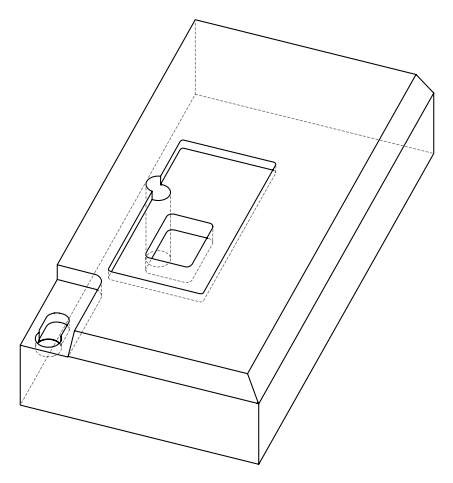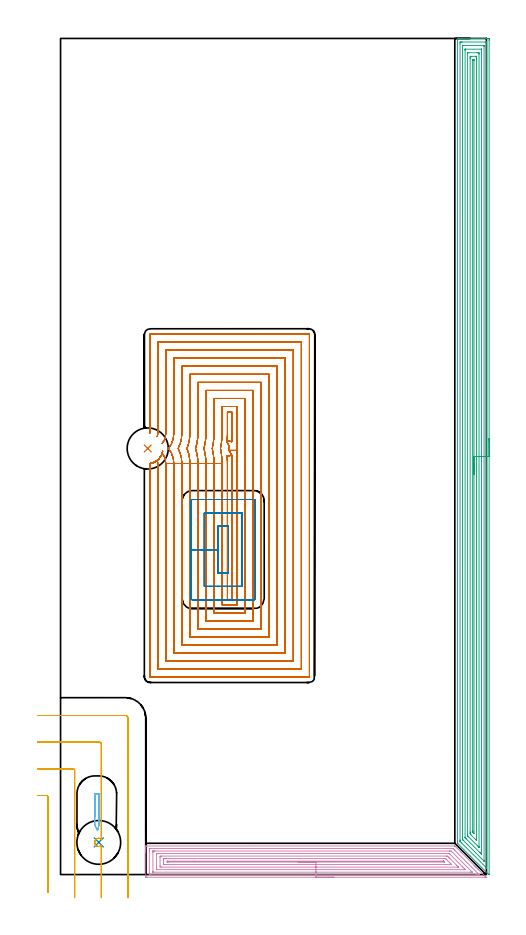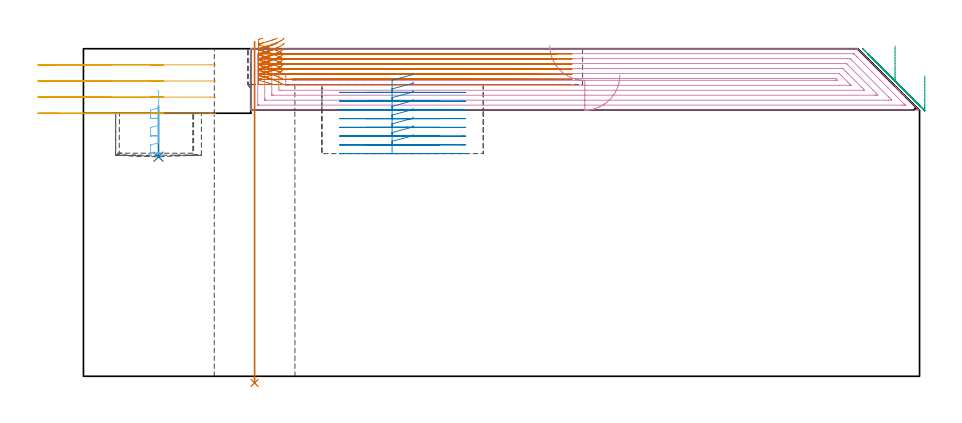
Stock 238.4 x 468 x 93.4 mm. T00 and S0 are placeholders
(PLAN: 8 operations, 5 tool changes, 109.5 min)
(1 INDEXABLE_INSERT_DRILL_THROUGH_HOLE_FROM_SOLID | STEP1HOLE | NXT0302_017 | 0.39 min | 38750 mm3)
(2 INDEXABLE_INSERT_DRILL_BLIND_HOLE_FROM_SOLID | STEP1POCKET | NXT0302_020 | 0.06 min | 14364 mm3)
(3 AREA_MILL | FG_CHAMFER_SURFACE | UGT0205_001 | 25.96 min | 73314 mm3)
(4 AREA_MILL_1 | FG_CHAMFER_SURFACE_1 | UGT0205_001 | 10.4 min | 28700 mm3)
(5 MILL_CORNER_NOTCH_RECTANGULAR | CORNER_NOTCH_RECTANGULAR | UGT0201_135 | Follow Part, ap 4.975, ae 75% | 3.86 min | 76572 mm3)
(6 MILL_OPEN_POCKET | POCKET_OPEN | UGT0201_135 | Follow Part, ap 4.975, ae 75% | 0.68 min | 6162 mm3)
(7 MILL_RECTANGULAR_POCKET | POCKET_RECTANGULAR_STRAIGHT | UGT0201_014 | Follow Part, ap 1.5, ae 75% | 61.25 min | 190039 mm3)
(8 MILL_RECTANGULAR_POCKET_1 | POCKET_RECTANGULAR_STRAIGHT_1 | NXT0201_013 | Follow Part, ap 2.5, ae 75% | 6.9 min | 59433 mm3)
(TOOL NXT0302_017 | Index. Insert Drill 23mm [880-D2300L25-05] | D23 PA176 FL115 Z2)
(TOOL NXT0302_020 | Index. Insert Drill 24.5mm [880-D2450L25-03] | D24.5 PA176 FL74 Z2)
(TOOL UGT0205_001 | Chamfer Mill 20 x 3 x 45 deg. | D20 FL50 Z2)
(TOOL UGT0201_135 | Carbide End Mill 19.9 | D19.9 FL30 Z4)
(TOOL UGT0201_014 | End mill 6 mm | D6 FL24 Z4)
(TOOL NXT0201_013 | ENDMILL 10mm | D10 FL30 Z4)
(OP 1 INDEXABLE_INSERT_DRILL_THROUGH_HOLE_FROM_SOLID)
G17 G21 G94 G90
T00 M6
G54
G17 G0 G90 X48.8 Y238.5 S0 M3
G43 Z103.4 H1
G94 G81 G98 Z-1.902 F250. R95.4
G80
M5
M2
(OP 2 INDEXABLE_INSERT_DRILL_BLIND_HOLE_FROM_SOLID)
G17 G21 G94 G90
T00 M6
G54
G17 G0 G90 X21.4 Y18. S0 M3
G43 Z103.4 H1
G94 G81 G98 Z62.6 F250. R77.
G80
M5
M2
(OP 3 AREA_MILL)
G17 G21 G94 G90
T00 M6
G54
G17 G0 G90 X239.9 Y244.003 S1061 M3
G43 Z103.4 H0
Z85.7
G94 G1 Y243.965 Z84.829 F250.
Y243.851 Z83.964
Y243.662 Z83.112
Y243.4 Z82.28
Y243.066 Z81.474
Y242.663 Z80.7
Y242.194 Z79.964
Y241.663 Z79.272
Y241.074 Z78.629
Y240.431 Z78.04
Y239.738 Z77.509
Y239.003 Z77.04
Y238.229 Z76.637
Y237.423 Z76.303
Y236.591 Z76.041
Y235.739 Z75.852
Y234.874 Z75.738
Y234.003 Z75.7
Y0.137
X239.899 Y0.032 Z75.699
X239.897 Y0.005 Z75.698
X239.884 Y-0.002 Z75.71
X239.869 Y-0.03 Z75.722
X239.647 Y0.062 Z75.946
X239.644 Y0.063 Z75.95
X239.558 Y0.15 Z76.038
X229.285 Y10.419 Z86.314
X222.321 Y17.38 Z93.278
X222.204 Y17.506 Z93.391
X222.2 Y17.587 Z93.4
Y467.817
X222.203 Y467.993 Z93.388
X222.21 Y468. Z93.381
X222.581 Z93.018
X222.827 Z92.773
X223.549 Z92.046
X224.792 Z90.805
X226.196 Z89.399
X238.812 Z76.785
X239.434 Y467.995 Z76.164
X239.892 Y467.991 Z75.706
X239.895 Y467.838 Z75.703
X239.899 Y467.37 Z75.701
X239.9 Y466.898 Z75.7
Y234.003
X238.486 Z77.114
X238.485 Y4.174 Z77.115
X238.483 Y3.82 Z77.117
X238.481 Y3.732 Z77.119
X238.479 Y3.7 Z77.121
X238.462 Y3.709 Z77.138
X238.375 Y3.792 Z77.225
X237.985 Y4.174 Z77.615
X224.431 Y17.72 Z91.169
X223.675 Y18.481 Z91.925
X223.624 Y18.538 Z91.976
X223.621 Y18.586 Z91.979
X223.618 Y18.688 Z91.982
X223.615 Y18.895 Z91.985
X223.614 Y19.309 Z91.986
X223.615 Y465.515 Z91.985
Y465.582
X223.621 Y465.986 Z91.979
X224.022 Y465.996 Z91.578
X224.431 Y465.999 Z91.169
X224.901 Y466. Z90.699
X237.669 Y465.999 Z77.931
X238.142 Y465.997 Z77.458
X238.376 Y465.99 Z77.224
X238.479 Y465.964 Z77.121
X238.485 Y465.649 Z77.115
Y465.582
X238.486 Y234.003 Z77.114
X237.071 Z78.529
Y7.614
X237.07 Y7.568 Z78.53
X237.068 Y7.55 Z78.532
X237.057 Y7.557 Z78.543
X236.99 Y7.619 Z78.61
X236.856 Y7.751 Z78.744
X225.314 Y19.287 Z90.286
X225.227 Y19.375 Z90.373
X225.137 Y19.475 Z90.463
X225.035 Y19.597 Z90.565
X225.033 Y19.659 Z90.567
X225.029 Y20.269 Z90.571
Y20.558
Y463.793
X225.03 Y463.938 Z90.57
X225.032 Y463.973 Z90.568
X225.035 Y463.985 Z90.565
X225.043 Y463.99 Z90.557
X225.113 Y463.997 Z90.487
X225.314 Y463.999 Z90.286
X225.992 Y464. Z89.608
X236.582 Z79.018
X236.786 Y463.998 Z78.814
X236.99 Y463.994 Z78.61
X237.047 Y463.99 Z78.553
X237.065 Y463.983 Z78.535
X237.067 Y463.966 Z78.533
X237.07 Y463.89 Z78.53
X237.071 Y463.793 Z78.529
Y463.504
Y234.003
X235.657 Z79.943
X235.656 Y11.578 Z79.944
X235.655 Y11.485 Z79.945
X235.652 Y11.43 Z79.948
X235.65 Y11.417 Z79.95
X235.56 Y11.503 Z80.04
X235.206 Y11.851 Z80.394
X235.021 Y12.034 Z80.579
X234.833 Y12.222 Z80.767
X227.079 Y19.972 Z88.521
X226.782 Y20.269 Z88.818
X226.478 Y20.584 Z89.122
X226.449 Y20.617 Z89.151
X226.447 Y20.633 Z89.153
X226.444 Y20.672 Z89.156
X226.443 Y20.753 Z89.157
Y20.914
Y461.111
X226.446 Y461.752 Z89.154
X226.45 Y461.968 Z89.15
X226.454 Y461.991 Z89.146
X226.476 Y461.994 Z89.124
X226.53 Y461.997 Z89.07
X226.64 Y461.999 Z88.96
X235.461 Z80.139
X235.569 Y461.997 Z80.031
X235.623 Y461.994 Z79.977
X235.646 Y461.991 Z79.954
X235.65 Y461.978 Z79.95
X235.653 Y461.862 Z79.947
X235.657 Y461.361 Z79.943
Y234.003
X234.243 Z81.357
Y15.693
X234.241 Y15.587 Z81.359
X234.236 Y15.376 Z81.364
X234.231 Y15.283 Z81.369
X234.202 Y15.308 Z81.398
X234.139 Y15.367 Z81.461
X233.704 Y15.798 Z81.896
X233.256 Y16.246 Z82.344
X228.336 Y21.164 Z87.264
X227.961 Y21.541 Z87.639
X227.9 Y21.607 Z87.7
X227.872 Y21.64 Z87.728
X227.864 Y21.741 Z87.736
X227.859 Y21.952 Z87.741
X227.857 Y22.058 Z87.743
Y459.534
X227.858 Y459.745 Z87.742
X227.861 Y459.886 Z87.739
X227.864 Y459.99 Z87.736
X227.878 Y459.993 Z87.722
X227.961 Y459.997 Z87.639
X228.175 Y460. Z87.425
X233.47 Z82.13
X234.139 Y459.993 Z81.461
X234.227 Y459.99 Z81.373
X234.238 Y459.639 Z81.363
X234.242 Y459.428 Z81.358
X234.243 Y459.322 Z81.357
Y234.003
X232.829 Z82.771
X232.828 Y19.809 Z82.772
X232.826 Y19.375 Z82.774
X232.823 Y19.172 Z82.777
X232.821 Y19.142 Z82.779
X232.747 Y19.212 Z82.853
X232.577 Y19.375 Z83.023
X229.726 Y22.225 Z85.874
X229.367 Y22.591 Z86.233
X229.28 Y22.682 Z86.32
X229.276 Y22.799 Z86.324
X229.274 Y22.952 Z86.326
X229.272 Y23.413 Z86.328
X229.271 Y23.846 Z86.329
Y456.64
X229.272 Y457.1 Z86.328
X229.274 Y457.534 Z86.326
X229.278 Y457.988 Z86.322
X229.726 Y457.994 Z85.874
X230.15 Y457.999 Z85.45
X232.374 Z83.226
X232.8 Y457.996 Z82.8
X232.822 Y457.99 Z82.778
X232.824 Y457.972 Z82.776
X232.827 Y457.534 Z82.773
X232.829 Y457.073 Z82.771
Y456.64
Y234.003
X231.415 Z84.185
X231.414 Y23.846 Z84.186
X231.409 Y23.108 Z84.191
X231.408 Y23.037 Z84.192
X231.029 Y23.382 Z84.571
X230.692 Y23.762 Z84.908
X230.688 Y23.846 Z84.912
X230.687 Y23.924 Z84.913
X230.685 Y24.663 Z84.915
Y24.74
Y455.745
X230.687 Y455.93 Z84.913
X230.689 Y455.975 Z84.911
X230.691 Y455.99 Z84.909
X230.716 Y455.993 Z84.884
X230.799 Y455.998 Z84.801
X230.924 Y456. Z84.676
X231.24 Z84.36
X231.347 Y455.998 Z84.253
X231.379 Y455.995 Z84.221
X231.406 Y455.991 Z84.194
X231.409 Y455.941 Z84.191
X231.414 Y455.824 Z84.186
X231.415 Y455.745 Z84.185
Y455.668
Y234.003
Y233.131 Z84.223
Y232.266 Z84.337
Y231.414 Z84.526
Y230.582 Z84.788
Y229.776 Z85.122
Y229.003 Z85.525
Y228.267 Z85.994
Y227.575 Z86.525
Y226.932 Z87.114
Y226.342 Z87.758
Y225.811 Z88.45
Y225.342 Z89.185
Y224.94 Z89.959
Y224.606 Z90.765
Y224.343 Z91.597
Y224.155 Z92.449
Y224.041 Z93.314
Y224.003 Z94.185
G0 Z103.4
M5
M2
(OP 4 AREA_MILL_1)
G17 G21 G94 G90
T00 M6
G54
G17 G0 G90 X152.95 Y-1.5 S1061 M3
G43 Z103.4 H0
Z85.9
G94 G1 X152.912 Z85.028 F250.
X152.798 Z84.164
X152.609 Z83.312
X152.347 Z82.48
X152.013 Z81.674
X151.61 Z80.9
X151.142 Z80.164
X150.61 Z79.472
X150.021 Z78.829
X149.378 Z78.24
X148.686 Z77.708
X147.95 Z77.24
X147.176 Z76.837
X146.37 Z76.503
X145.538 Z76.241
X144.686 Z76.052
X143.822 Z75.938
X142.95 Z75.9
X48.311
X47.901 Y-1.496 Z75.902
X47.71 Y-1.492 Z75.905
X47.705 Y-1.093 Z76.304
X47.7 Y-0.493 Z76.905
Y12.358 Z89.753
Y12.959 Z90.353
Y13.514 Z90.911
Y13.837 Z91.233
Y14.392 Z91.788
Y14.715 Z92.11
Y15.361 Z92.761
Y15.701 Z93.1
X47.702 Y15.852 Z93.245
X47.71 Y15.998 Z93.388
X47.864 Y16. Z93.4
X220.626
X220.695 Y15.995 Z93.391
X220.756 Y15.945 Z93.342
X224.197 Y12.503 Z89.903
X231.512 Y5.189 Z82.587
X231.648 Y5.054 Z82.45
X231.786 Y4.915 Z82.313
X231.944 Y4.757 Z82.155
X232.087 Y4.615 Z82.011
X232.232 Y4.469 Z81.866
X232.376 Y4.325 Z81.723
X232.526 Y4.176 Z81.571
X232.679 Y4.022 Z81.42
X232.808 Y3.893 Z81.291
X232.965 Y3.737 Z81.132
X233.466 Y3.234 Z80.634
X233.72 Y2.98 Z80.379
X233.843 Y2.859 Z80.255
X234.182 Y2.519 Z79.918
X238.142 Y-1.441 Z75.957
X238.185 Y-1.485 Z75.913
X238.187 Y-1.495 Z75.903
X238.185 Y-1.499 Z75.899
X142.95 Y-1.5 Z75.9
Y-0.086 Z77.314
X50.096 Y-0.085 Z77.315
X49.964
X49.742 Y-0.08 Z77.32
X49.719 Y-0.079 Z77.321
X49.71 Y-0.07 Z77.33
X49.704 Y-0.04 Z77.36
X49.702 Y-0.01 Z77.39
X49.7 Y0.175 Z77.575
Y13.348 Z90.748
X49.703 Y13.837 Z91.237
X49.708 Y14.219 Z91.619
X49.725 Y14.579 Z91.979
X50.096 Y14.584 Z91.984
X50.229 Y14.585 Z91.985
X219.352
X219.542 Y14.584 Z91.984
X219.637 Y14.581 Z91.981
X219.656 Y14.579 Z91.979
X219.681 Y14.56 Z91.96
X219.733 Y14.515 Z91.915
X220.413 Y13.837 Z91.237
X220.626 Y13.625 Z91.025
X234.018 Y0.231 Z77.631
X234.248 Y-0.005 Z77.395
X234.289 Y-0.05 Z77.35
X234.31 Y-0.079 Z77.321
X234.264 Y-0.08 Z77.32
X234.018 Y-0.084 Z77.316
X233.886 Y-0.085 Z77.315
X233.125 Y-0.086 Z77.314
X142.95
Y1.328 Z78.728
X51.882 Y1.329 Z78.729
X51.81 Y1.33 Z78.73
X51.753 Y1.333 Z78.733
X51.721 Y1.335 Z78.735
X51.71 Y1.363 Z78.763
X51.705 Y1.541 Z78.941
X51.701 Y1.719 Z79.119
X51.7 Y12.259 Z89.659
X51.702 Y12.959 Z90.359
X51.704 Y13.133 Z90.533
X51.709 Y13.159 Z90.559
X51.723 Y13.165 Z90.565
X51.774 Y13.167 Z90.567
X51.882 Y13.169 Z90.569
X52.558 Y13.171 Z90.571
X52.775
X217.731
X217.947 Y13.17 Z90.57
X218.631 Y13.164 Z90.564
X218.84 Y12.961 Z90.361
X229.554 Y2.247 Z79.647
X230.257 Y1.541 Z78.941
X230.447 Y1.348 Z78.748
X230.449 Y1.334 Z78.734
X229.554 Y1.329 Z78.729
X142.95 Y1.328 Z78.728
Y2.743 Z80.143
X54.232
X53.833 Y2.745 Z80.145
X53.753 Y2.747 Z80.147
X53.722 Y2.749 Z80.149
X53.71 Y2.778 Z80.178
X53.7 Y3.298 Z80.698
Y11.202 Z88.602
X53.704 Y11.625 Z89.025
X53.708 Y11.73 Z89.13
X53.71 Y11.75 Z89.15
X53.74 Y11.753 Z89.153
X53.808 Y11.755 Z89.155
X53.997 Y11.757 Z89.157
X217.054
X217.385 Y11.755 Z89.155
X217.523 Y11.752 Z89.152
X217.59 Y11.75 Z89.15
X217.734 Y11.611 Z89.011
X217.947 Y11.403 Z88.803
X225.175 Y4.176 Z81.576
X225.983 Y3.367 Z80.767
X226.047 Y3.298 Z80.698
X226.54 Y2.75 Z80.15
X225.983 Y2.745 Z80.145
X225.653 Y2.744 Z80.144
X142.95 Y2.743 Z80.143
Y4.157 Z81.557
X56.346 Y4.158 Z81.558
X55.71 Y4.176 Z81.576
X55.701 Y4.81 Z82.21
X55.7 Y9.446 Z86.846
X55.703 Y10.078 Z87.478
X55.71 Y10.324 Z87.724
X56.327 Y10.343 Z87.743
X56.346
X216.142
X216.162 Y10.342 Z87.742
X216.566 Y10.324 Z87.724
X217.054 Y9.845 Z87.245
X217.456 Y9.446 Z86.846
X217.947 Y8.955 Z86.355
X221.847 Y5.054 Z82.454
X222.411 Y4.487 Z81.887
X222.714 Y4.176 Z81.576
X222.43 Y4.158 Z81.558
X222.411
X142.95 Y4.157 Z81.557
Y5.571 Z82.971
X58.499 Y5.572 Z82.972
X58.132 Y5.573 Z82.973
X57.765 Y5.577 Z82.977
X57.723 Y5.578 Z82.978
X57.71 Y5.604 Z83.004
X57.706 Y5.678 Z83.078
X57.702 Y5.791 Z83.191
X57.7 Y6.811 Z84.211
Y8.114 Z85.514
X57.702 Y8.567 Z85.967
X57.706 Y8.78 Z86.18
X57.71 Y8.885 Z86.285
X57.72 Y8.922 Z86.322
X57.769 Y8.924 Z86.324
X58.132 Y8.927 Z86.327
X58.657 Y8.929 Z86.329
X59.025
X215.269 Y8.928 Z86.328
X215.391 Y8.927 Z86.327
X215.488 Y8.924 Z86.324
X215.515 Y8.922 Z86.322
X215.535 Y8.908 Z86.308
X215.576 Y8.871 Z86.271
X215.884 Y8.567 Z85.967
X216.162 Y8.291 Z85.691
X217.947 Y6.505 Z83.905
X218.518 Y5.933 Z83.333
X218.84 Y5.605 Z83.005
X218.857 Y5.578 Z82.978
X218.84 Y5.577 Z82.977
X218.313 Y5.572 Z82.972
X215.636 Y5.571 Z82.971
X142.95
Y6.985 Z84.385
X60.455 Y6.986 Z84.386
X59.917 Y6.988 Z84.388
X59.734 Y6.992 Z84.392
X59.708 Y6.996 Z84.396
X59.706 Y7.001 Z84.401
X59.701 Y7.024 Z84.424
Y7.06 Z84.46
X59.711 Y7.508 Z84.908
X59.867 Y7.513 Z84.913
X59.917 Y7.514 Z84.914
X74.879 Y7.515 Z84.915
X213.661
X214.199 Y7.513 Z84.913
X214.376 Y7.511 Z84.911
X214.464 Y7.508 Z84.908
X214.489 Y7.502 Z84.902
X214.514 Y7.481 Z84.881
X214.563 Y7.436 Z84.836
X214.749 Y7.248 Z84.648
X214.929 Y7.062 Z84.462
X214.987 Y6.992 Z84.392
X214.198 Y6.986 Z84.386
X142.95 Y6.985 Z84.385
X142.078 Z84.423
X141.214 Z84.537
X140.362 Z84.726
X139.53 Z84.988
X138.724 Z85.322
X137.95 Z85.725
X137.214 Z86.194
X136.522 Z86.725
X135.879 Z87.314
X135.29 Z87.957
X134.758 Z88.65
X134.29 Z89.385
X133.887 Z90.159
X133.553 Z90.965
X133.291 Z91.797
X133.102 Z92.649
X132.988 Z93.514
X132.95 Z94.385
G0 Z103.4
M5
M2
(OP 5 MILL_CORNER_NOTCH_RECTANGULAR)
G17 G21 G94 G90
T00 M6
G54
G17 G0 G90 X-7.025 Y-10.046 S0 M3
G43 Z103.4 H0
Z88.8
G94 G1 Y-7.046 F250.
Y43.286 F500.
G3 X-8.014 Y44.275 R0.995
G1 X-9.95
X-12.95 F250.
G0 Z103.4
X7.9 Y-12.95
Z88.8
G1 Y-9.95
Y58.21 F500.
G3 X6.91 Y59.2 R0.995
G1 X-9.95
X-12.95 F250.
G0 Z103.4
X22.825 Y-12.95
Z88.8
G1 Y-9.95
Y16.212 F500.
G2 X21.963 Y15.778 R2.374
G1 X21.906 Y15.765
G2 X20.042 Y16.158 R2.317
X19.811 Y16.351 R2.356
X19.197 Y18.633 R2.301
X19.855 Y19.69 R2.274
X20.538 Y20.123 R2.285
X20.803 Y20.213 R2.286
X21.759 Y20.264 R2.285
X22.825 Y19.795 R2.293
G1 Y58.21
Y73.135
G3 X21.835 Y74.125 R0.995
G1 X-9.95
X-12.95 F250.
G0 Z103.4
X37.75 Y-12.95
Z88.8
G1 Y-9.95
Y87.5 F500.
G3 X36.2 Y89.05 R1.55
G1 X-9.95
X-12.95 F250.
G0 Z103.4
X-7.025 Y-10.046
Z84.2
G1 Y-7.046
Y43.286 F500.
G3 X-8.014 Y44.275 R0.995
G1 X-9.95
X-12.95 F250.
G0 Z103.4
X7.9 Y-12.95
Z84.2
G1 Y-9.95
Y58.21 F500.
G3 X6.91 Y59.2 R0.995
G1 X-9.95
X-12.95 F250.
G0 Z103.4
X22.825 Y-12.95
Z84.2
G1 Y-9.95
Y16.212 F500.
G2 X22.329 Y15.906 R2.428
X21.922 Y15.768 R2.274
X19.908 Y16.264 R2.321
G1 X19.811 Y16.351
G2 X19.197 Y18.633 R2.301
X19.855 Y19.69 R2.274
X20.542 Y20.125 R2.285
X20.8 Y20.212 R2.286
X21.759 Y20.264 R2.285
X22.825 Y19.795 R2.293
G1 Y58.21
Y73.135
G3 X21.835 Y74.125 R0.995
G1 X-9.95
X-12.95 F250.
G0 Z103.4
X37.75 Y-12.95
Z84.2
G1 Y-9.95
Y87.5 F500.
G3 X36.2 Y89.05 R1.55
G1 X-9.95
X-12.95 F250.
G0 Z103.4
X-7.025 Y-10.046
Z79.6
G1 Y-7.046
Y43.286 F500.
G3 X-8.014 Y44.275 R0.995
G1 X-9.95
X-12.95 F250.
G0 Z103.4
X7.9 Y-12.95
Z79.6
G1 Y-9.95
Y58.21 F500.
G3 X6.91 Y59.2 R0.995
G1 X-9.95
X-12.95 F250.
G0 Z103.4
X22.825 Y-12.95
Z79.6
G1 Y-9.95
Y16.213 F500.
G2 X22.156 Y15.834 R2.432
X19.809 Y16.353 R2.321
X19.197 Y18.633 R2.3
X19.853 Y19.688 R2.268
X21.764 Y20.263 R2.287
X22.825 Y19.796 R2.297
G1 Y58.21
Y73.135
G3 X21.835 Y74.125 R0.995
G1 X-9.95
X-12.95 F250.
G0 Z103.4
X37.75 Y-12.95
Z79.6
G1 Y-9.95
Y87.5 F500.
G3 X36.2 Y89.05 R1.55
G1 X-9.95
X-12.95 F250.
G0 Z103.4
X-7.025 Y-10.046
Z75.
G1 Y-7.046
Y43.286 F500.
G3 X-8.014 Y44.275 R0.995
G1 X-9.95
X-12.95 F250.
G0 Z103.4
X7.9 Y-12.95
Z75.
G1 Y-9.95
Y58.21 F500.
G3 X6.91 Y59.2 R0.995
G1 X-9.95
X-12.95 F250.
G0 Z103.4
X22.825 Y-12.95
Z75.
G1 Y-9.95
Y16.213 F500.
G2 X21.837 Y15.751 R2.362
X19.809 Y16.353 R2.319
X19.196 Y18.63 R2.3
X19.647 Y19.475 R2.267
X19.853 Y19.688 R2.268
X21.771 Y20.262 R2.287
X22.825 Y19.796 R2.297
G1 Y58.21
Y73.135
G3 X21.835 Y74.125 R0.995
G1 X-9.95
X-12.95 F250.
G0 Z103.4
X37.75 Y-12.95
Z75.
G1 Y-9.95
Y87.5 F500.
G3 X36.2 Y89.05 R1.55
G1 X-9.95
X-12.95 F250.
G0 Z103.4
M5
M2
(OP 6 MILL_OPEN_POCKET)
G17 G21 G94 G90
T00 M6
G54
G17 G0 G90 X21.201 Y26.627 S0 M3
G43 Z103.4 H0
Z81.5
G94 G1 X21.45 Y27.694 Z81.206 F250.
Y45.2 Z76.516
Y45.233 Z76.507
X21.433 Y45.25 Z76.5
X19.167 Z75.893
X19.15 Y45.233 Z75.887
Y45.2 Z75.878
Y36.45 Z73.533
Y27.7 F500.
X19.155 Y27.677
X20.727 Y24.593
X21.449 Y27.689
X21.45 Y27.7
Y45.2
X21.452 Y45.23
X21.43 Y45.252
X21.4 Y45.25
X19.2
X19.17 Y45.252
X19.148 Y45.23
X19.15 Y45.2
Y36.45
Y35.45
X19.411 Y32.461 F250.
G0 X21.201 Y26.627 Z76.533
G1 X21.45 Y27.694 Z76.24
Y45.2 Z71.549
Y45.233 Z71.54
X21.433 Y45.25 Z71.534
X19.167 Z70.926
X19.15 Y45.233 Z70.92
Y45.2 Z70.911
Y36.45 Z68.567
Y27.7 F500.
X19.155 Y27.677
X20.727 Y24.593
X21.449 Y27.689
X21.45 Y27.7
Y45.2
X21.452 Y45.23
X21.43 Y45.252
X21.4 Y45.25
X19.2
X19.17 Y45.252
X19.148 Y45.23
X19.15 Y45.2
Y36.45
Y35.45
X19.411 Y32.461 F250.
G0 X21.201 Y26.627 Z71.567
G1 X21.45 Y27.694 Z71.273
Y45.2 Z66.582
Y45.233 Z66.573
X21.433 Y45.25 Z66.567
X19.167 Z65.96
X19.15 Y45.233 Z65.953
Y45.2 Z65.945
Y36.45 Z63.6
Y27.7 F500.
X19.155 Y27.677
X20.727 Y24.593
X21.449 Y27.689
X21.45 Y27.7
Y45.2
X21.452 Y45.23
X21.43 Y45.252
X21.4 Y45.25
X19.2
X19.17 Y45.252
X19.148 Y45.23
X19.15 Y45.2
Y36.45
Y35.45
X19.411 Y32.461 F250.
G0 Z103.4
M5
M2
(OP 7 MILL_RECTANGULAR_POCKET)
G17 G21 G94 G90
T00 M6
G54
G17 G0 G90 X51.179 Y230.344 S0 M3
G43 Z103.4 H0
Z96.4
G94 G1 X50.31 Y230.131 Z96.16 F250.
X49.9 Y230.078 Z96.049
Y227.161 Z95.268
Y230.078 Z94.486
X50.31 Y230.131 Z94.375
X51.353 Y230.387 Z94.088
X52.356 Y230.771 Z93.8
X52.869 Y231.038 Z93.645
X53.638 Y231.513 Z93.403
X53.978 Y231.748 Z93.292
X54.697 Y232.367 Z93.038
X54.981 Y232.667 Z92.927
X55.264 Y232.968 Z92.816
X55.62 Y233.412 Z92.664
X55.851 Y233.755 Z92.553
X56.314 Y234.529 Z92.311
X56.507 Y234.895 Z92.201
X56.722 Y235.4 Z92.053
X56.853 Y235.792 Z91.943
G2 X58.9 Y230.078 R9. F500.
G1 X90.4
Y151.
X98.8
Y237.402
X94.3
Y239.597
X93.162 Y242.373
G3 X93.4 Y246.921 R43.5
G1 Y259.
X95.8
Y242.196
G3 X93.162 Y242.373 R3.
G1 X94.3 Y239.597
G2 X94.105 Y238.5 R45.
X94.3 Y237.402 R45.
G1 X95.8 Y234.804
Y154.
X93.4
Y230.078
G3 X93.162 Y234.626 R43.5
X95.8 Y234.804 R3.
G1 X94.3 Y237.402
X98.8
Y262.
X90.4
Y246.921
G2 X89.515 Y238.5 R40.5
X90.4 Y230.078 R40.5
G1 X85.9
Y146.5
X103.3
Y266.5
X85.9
Y246.921
G2 X84.901 Y238.5 R36.
X85.9 Y230.078 R36.
G1 X81.4
Y142.
X107.8
Y271.
X81.4
Y246.921
G2 X80.253 Y238.5 R31.5
X81.4 Y230.078 R31.5
G1 X76.9
Y137.5
X112.3
Y275.5
X76.9
Y246.921
G2 X75.553 Y238.5 R27.
X76.9 Y230.078 R27.
G1 X72.4
Y133.
X116.8
Y280.
X72.4
Y246.921
G2 X70.764 Y238.5 R22.5
X72.4 Y230.078 R22.5
G1 X67.9
Y128.5
X121.3
Y284.5
X67.9
Y246.921
G2 X65.808 Y238.5 R18.
X67.9 Y230.078 R18.
G1 X63.4
Y124.
X125.8
Y289.
X63.4
Y246.921
G2 X60.451 Y238.5 R13.5
X63.4 Y230.078 R13.5
G1 X58.9
Y119.5
X130.3
Y293.5
X58.9
Y246.921
G2 X56.853 Y241.206 R9.
G0 X55.272 Y232.978 Z96.4
G1 X54.697 Y232.367 Z96.175 F250.
X54.375 Y232.072 Z96.058
X53.849 Y231.659 Z95.879
X53.638 Y231.513 Z95.81
X52.723 Y230.961 Z95.524
X52.356 Y230.771 Z95.413
X51.353 Y230.387 Z95.125
X50.31 Y230.131 Z94.837
X49.9 Y230.078 Z94.727
Y227.161 Z93.945
Y230.078 Z93.164
X50.31 Y230.131 Z93.053
X51.353 Y230.387 Z92.765
X52.356 Y230.771 Z92.477
X52.869 Y231.038 Z92.322
X53.638 Y231.513 Z92.08
X53.849 Y231.659 Z92.011
X54.05 Y231.817 Z91.943
G2 X54.4 Y230.078 R4.5 F500.
G1 Y115.
X134.8
Y298.
X54.4
Y246.921
G2 X54.045 Y245.17 R4.5
G0 X57.175 Y237.058 Z96.4
G1 X57.128 Y236.822 Z96.335 F250.
X57.047 Y236.417 Z96.225
X56.813 Y235.643 Z96.008
X56.507 Y234.895 Z95.791
X56.314 Y234.529 Z95.681
X55.851 Y233.755 Z95.439
X55.62 Y233.412 Z95.328
X55.264 Y232.968 Z95.176
X54.981 Y232.667 Z95.065
X54.697 Y232.367 Z94.954
X53.978 Y231.748 Z94.7
X53.638 Y231.513 Z94.589
X52.723 Y230.961 Z94.303
X52.356 Y230.771 Z94.192
X51.353 Y230.387 Z93.904
X50.31 Y230.131 Z93.617
X49.9 Y230.078 Z93.506
Y227.161 Z92.724
Y230.078 Z91.943
Y110.8 F500.
G3 X50.2 Y110.5 R0.3
G1 X139.
G3 X139.3 Y110.8 R0.3
G1 Y302.2
G3 X139. Y302.5 R0.3
G1 X50.2
G3 X49.9 Y302.2 R0.3
G1 Y246.921
G0 X51.179 Y230.348 Z94.943
G1 X50.31 Y230.131 Z94.703 F250.
X49.9 Y230.078 Z94.592
Y227.161 Z93.811
Y230.078 Z93.029
X50.31 Y230.131 Z92.918
X51.432 Y230.412 Z92.608
X52.506 Y230.841 Z92.298
X52.869 Y231.038 Z92.188
X53.638 Y231.513 Z91.945
X53.978 Y231.748 Z91.835
X54.575 Y232.252 Z91.625
X55.124 Y232.808 Z91.416
X55.62 Y233.412 Z91.207
X55.851 Y233.755 Z91.096
X56.315 Y234.529 Z90.854
X56.507 Y234.895 Z90.744
X56.722 Y235.4 Z90.596
X56.853 Y235.792 Z90.486
G2 X58.9 Y230.078 R9. F500.
G1 X90.4
Y151.
X98.8
Y237.402
X94.3
Y239.597
X93.162 Y242.373
G3 X93.4 Y246.921 R43.5
G1 Y259.
X95.8
Y242.196
G3 X93.162 Y242.373 R3.
G1 X94.3 Y239.597
G2 X94.105 Y238.5 R45.
X94.3 Y237.402 R45.
G1 X95.8 Y234.804
Y154.
X93.4
Y230.078
G3 X93.162 Y234.626 R43.5
X95.8 Y234.804 R3.
G1 X94.3 Y237.402
X98.8
Y262.
X90.4
Y246.921
G2 X89.515 Y238.5 R40.5
X90.4 Y230.078 R40.5
G1 X85.9
Y146.5
X103.3
Y266.5
X85.9
Y246.921
G2 X84.901 Y238.5 R36.
X85.9 Y230.078 R36.
G1 X81.4
Y142.
X107.8
Y271.
X81.4
Y246.921
G2 X80.253 Y238.5 R31.5
X81.4 Y230.078 R31.5
G1 X76.9
Y137.5
X112.3
Y275.5
X76.9
Y246.921
G2 X75.553 Y238.5 R27.
X76.9 Y230.078 R27.
G1 X72.4
Y133.
X116.8
Y280.
X72.4
Y246.921
G2 X70.764 Y238.5 R22.5
X72.4 Y230.078 R22.5
G1 X67.9
Y128.5
X121.3
Y284.5
X67.9
Y246.921
G2 X65.808 Y238.5 R18.
X67.9 Y230.078 R18.
G1 X63.4
Y124.
X125.8
Y289.
X63.4
Y246.921
G2 X60.451 Y238.5 R13.5
X63.4 Y230.078 R13.5
G1 X58.9
Y119.5
X130.3
Y293.5
X58.9
Y246.921
G2 X56.853 Y241.206 R9.
G0 X55.264 Y232.986 Z94.943
G1 X55.033 Y232.709 Z94.846 F250.
X54.375 Y232.072 Z94.601
X53.849 Y231.659 Z94.422
X53.638 Y231.513 Z94.353
X52.869 Y231.038 Z94.111
X52.506 Y230.841 Z94.
X51.432 Y230.412 Z93.69
X50.31 Y230.131 Z93.38
X49.9 Y230.078 Z93.269
Y227.161 Z92.488
Y230.078 Z91.706
X50.31 Y230.131 Z91.596
X51.432 Y230.412 Z91.286
X52.506 Y230.841 Z90.976
X52.869 Y231.038 Z90.865
X53.638 Y231.513 Z90.623
X53.849 Y231.659 Z90.554
X54.05 Y231.817 Z90.486
G2 X54.4 Y230.078 R4.5 F500.
G1 Y115.
X134.8
Y298.
X54.4
Y246.921
G2 X54.045 Y245.17 R4.5
G0 X57.179 Y237.058 Z94.943
G1 X57.173 Y237.008 Z94.929 F250.
X56.909 Y235.93 Z94.632
X56.507 Y234.895 Z94.334
X56.315 Y234.529 Z94.223
X55.851 Y233.755 Z93.982
X55.62 Y233.412 Z93.871
X55.124 Y232.808 Z93.662
X54.575 Y232.252 Z93.452
X53.978 Y231.748 Z93.243
X53.638 Y231.513 Z93.132
X52.869 Y231.038 Z92.89
X52.506 Y230.841 Z92.779
X51.432 Y230.412 Z92.469
X50.31 Y230.131 Z92.159
X49.9 Y230.078 Z92.049
Y227.161 Z91.267
Y230.078 Z90.486
Y110.8 F500.
G3 X50.2 Y110.5 R0.3
G1 X139.
G3 X139.3 Y110.8 R0.3
G1 Y302.2
G3 X139. Y302.5 R0.3
G1 X50.2
G3 X49.9 Y302.2 R0.3
G1 Y246.921
G0 X51.18 Y230.339 Z93.486
G1 X51.087 Y230.308 Z93.459 F250.
X50.31 Y230.131 Z93.246
X49.9 Y230.078 Z93.135
Y227.161 Z92.354
Y230.078 Z91.572
X50.31 Y230.131 Z91.461
X51.087 Y230.308 Z91.248
X51.843 Y230.557 Z91.035
X52.222 Y230.722 Z90.924
X52.551 Y230.866 Z90.828
X52.867 Y231.037 Z90.731
X53.639 Y231.514 Z90.488
X53.978 Y231.749 Z90.378
X54.555 Y232.234 Z90.176
X55.088 Y232.768 Z89.974
X55.351 Y233.086 Z89.863
X55.62 Y233.412 Z89.75
X55.851 Y233.755 Z89.639
X56.314 Y234.529 Z89.397
X56.507 Y234.895 Z89.286
X56.722 Y235.4 Z89.139
X56.853 Y235.792 Z89.029
G2 X58.9 Y230.078 R9. F500.
G1 X90.4
Y151.
X98.8
Y237.402
X94.3
Y239.598
X93.162 Y242.373
G3 X93.4 Y246.922 R43.5
G1 Y259.
X95.8
Y242.196
G3 X93.162 Y242.373 R3.
G1 X94.3 Y239.598
G2 X94.105 Y238.5 R45.
X94.3 Y237.402 R45.
G1 X95.8 Y234.804
Y154.
X93.4
Y230.078
G3 X93.162 Y234.626 R43.5
X95.8 Y234.804 R3.
G1 X94.3 Y237.402
X98.8
Y262.
X90.4
Y246.922
G2 X89.515 Y238.5 R40.5
X90.4 Y230.078 R40.5
G1 X85.9
Y146.5
X103.3
Y266.5
X85.9
Y246.922
G2 X84.901 Y238.5 R36.
X85.9 Y230.078 R36.
G1 X81.4
Y142.
X107.8
Y271.
X81.4
Y246.922
G2 X80.253 Y238.5 R31.5
X81.4 Y230.078 R31.5
G1 X76.9
Y137.5
X112.3
Y275.5
X76.9
Y246.922
G2 X75.553 Y238.5 R27.
X76.9 Y230.078 R27.
G1 X72.4
Y133.
X116.8
Y280.
X72.4
Y246.922
G2 X70.764 Y238.5 R22.5
X72.4 Y230.078 R22.5
G1 X67.9
Y128.5
X121.3
Y284.5
X67.9
Y246.922
G2 X65.808 Y238.5 R18.
X67.9 Y230.078 R18.
G1 X63.4
Y124.
X125.8
Y289.
X63.4
Y246.922
G2 X60.451 Y238.5 R13.5
X63.4 Y230.078 R13.5
G1 X58.9
Y119.5
X130.3
Y293.5
X58.9
Y246.922
G2 X56.852 Y241.206 R9.
G0 X55.265 Y232.983 Z93.486
G1 X55.088 Y232.768 Z93.411 F250.
X54.375 Y232.072 Z93.144
X53.849 Y231.659 Z92.965
X53.639 Y231.514 Z92.896
X52.867 Y231.037 Z92.653
X52.551 Y230.866 Z92.557
X52.222 Y230.722 Z92.461
X51.843 Y230.557 Z92.35
X51.087 Y230.308 Z92.137
X50.31 Y230.131 Z91.923
X49.9 Y230.078 Z91.813
Y227.161 Z91.031
Y230.078 Z90.25
X50.31 Y230.131 Z90.139
X51.087 Y230.308 Z89.925
X51.843 Y230.557 Z89.712
X52.222 Y230.722 Z89.601
X52.551 Y230.866 Z89.505
X52.867 Y231.037 Z89.409
X53.639 Y231.514 Z89.166
X53.849 Y231.659 Z89.097
X54.05 Y231.817 Z89.029
G2 X54.4 Y230.078 R4.5 F500.
G1 Y115.
X134.8
Y298.
X54.4
Y246.922
G2 X54.045 Y245.17 R4.5
G0 X57.179 Y237.058 Z93.486
G1 X57.173 Y237.009 Z93.473 F250.
X56.909 Y235.93 Z93.175
X56.507 Y234.895 Z92.877
X56.314 Y234.529 Z92.767
X55.851 Y233.755 Z92.525
X55.614 Y233.404 Z92.411
X55.351 Y233.086 Z92.301
X55.088 Y232.768 Z92.19
X54.555 Y232.234 Z91.988
X53.978 Y231.749 Z91.786
X53.639 Y231.514 Z91.675
X52.867 Y231.037 Z91.432
X52.551 Y230.866 Z91.336
X52.222 Y230.722 Z91.24
X51.843 Y230.557 Z91.129
X51.087 Y230.308 Z90.916
X50.31 Y230.131 Z90.702
X49.9 Y230.078 Z90.592
Y227.161 Z89.81
Y230.078 Z89.029
Y110.8 F500.
G3 X50.2 Y110.5 R0.3
G1 X139.
G3 X139.3 Y110.8 R0.3
G1 Y302.2
G3 X139. Y302.5 R0.3
G1 X50.2
G3 X49.9 Y302.2 R0.3
G1 Y246.922
G0 X51.18 Y230.34 Z92.029
G1 X51.001 Y230.284 Z91.978 F250.
X50.31 Y230.131 Z91.789
X49.9 Y230.077 Z91.678
Y227.161 Z90.896
Y230.077 Z90.115
X50.31 Y230.131 Z90.004
X51.001 Y230.284 Z89.815
X51.676 Y230.495 Z89.625
X52.498 Y230.838 Z89.386
X52.862 Y231.035 Z89.276
X53.639 Y231.514 Z89.031
X53.979 Y231.749 Z88.92
X54.561 Y232.239 Z88.716
X55.098 Y232.779 Z88.512
X55.36 Y233.098 Z88.402
X55.621 Y233.414 Z88.292
X55.851 Y233.755 Z88.182
X56.314 Y234.529 Z87.94
X56.507 Y234.895 Z87.829
X56.722 Y235.4 Z87.682
X56.853 Y235.792 Z87.571
G2 X58.9 Y230.077 R9. F500.
G1 X90.4
Y151.
X98.8
Y237.401
X94.3
Y239.598
X93.162 Y242.373
G3 X93.4 Y246.921 R43.5
G1 Y259.
X95.8
Y242.196
G3 X93.162 Y242.373 R3.
G1 X94.3 Y239.598
G2 X94.105 Y238.499 R45.
X94.3 Y237.401 R45.
G1 X95.8 Y234.803
Y154.
X93.4
Y230.077
G3 X93.162 Y234.626 R43.5
X95.8 Y234.803 R3.
G1 X94.3 Y237.401
X98.8
Y262.
X90.4
Y246.921
G2 X89.515 Y238.499 R40.5
X90.4 Y230.077 R40.5
G1 X85.9
Y146.5
X103.3
Y266.5
X85.9
Y246.921
G2 X84.901 Y238.499 R36.
X85.9 Y230.077 R36.
G1 X81.4
Y142.
X107.8
Y271.
X81.4
Y246.921
G2 X80.253 Y238.499 R31.5
X81.4 Y230.077 R31.5
G1 X76.9
Y137.5
X112.3
Y275.5
X76.9
Y246.921
G2 X75.553 Y238.499 R27.
X76.9 Y230.077 R27.
G1 X72.4
Y133.
X116.8
Y280.
X72.4
Y246.921
G2 X70.764 Y238.499 R22.5
X72.4 Y230.077 R22.5
G1 X67.9
Y128.5
X121.3
Y284.5
X67.9
Y246.921
G2 X65.808 Y238.499 R18.
X67.9 Y230.077 R18.
G1 X63.4
Y124.
X125.8
Y289.
X63.4
Y246.921
G2 X60.451 Y238.499 R13.5
X63.4 Y230.077 R13.5
G1 X58.9
Y119.5
X130.3
Y293.5
X58.9
Y246.921
G2 X56.852 Y241.206 R9.
G0 X55.266 Y232.983 Z92.029
G1 X55.098 Y232.779 Z91.958 F250.
X54.375 Y232.072 Z91.687
X53.849 Y231.66 Z91.508
X53.639 Y231.514 Z91.439
X52.862 Y231.035 Z91.195
X52.498 Y230.838 Z91.084
X52.44 Y230.81 Z91.067
X52.058 Y230.652 Z90.956
X51.676 Y230.495 Z90.845
X51.001 Y230.284 Z90.656
X50.31 Y230.131 Z90.466
X49.9 Y230.077 Z90.355
Y227.161 Z89.574
Y230.077 Z88.792
X50.31 Y230.131 Z88.682
X51.001 Y230.284 Z88.492
X51.676 Y230.495 Z88.303
X52.498 Y230.838 Z88.064
X52.862 Y231.035 Z87.953
X53.639 Y231.514 Z87.708
X53.849 Y231.66 Z87.64
X54.05 Y231.817 Z87.571
G2 X54.4 Y230.077 R4.5 F500.
G1 Y115.
X134.8
Y298.
X54.4
Y246.921
G2 X54.045 Y245.17 R4.5
G0 X57.179 Y237.058 Z92.029
G1 X57.173 Y237.009 Z92.015 F250.
X56.909 Y235.93 Z91.718
X56.507 Y234.895 Z91.42
X56.314 Y234.529 Z91.309
X55.851 Y233.755 Z91.067
X55.621 Y233.414 Z90.957
X55.36 Y233.098 Z90.847
X55.098 Y232.779 Z90.737
X54.561 Y232.239 Z90.533
X53.979 Y231.749 Z90.329
X53.639 Y231.514 Z90.218
X52.862 Y231.035 Z89.974
X52.498 Y230.838 Z89.863
X52.44 Y230.81 Z89.846
X52.058 Y230.652 Z89.735
X51.676 Y230.495 Z89.624
X51.001 Y230.284 Z89.434
X50.31 Y230.131 Z89.245
X49.9 Y230.077 Z89.134
Y227.161 Z88.353
Y230.077 Z87.571
Y110.8 F500.
G3 X50.2 Y110.5 R0.3
G1 X139.
G3 X139.3 Y110.8 R0.3
G1 Y302.2
G3 X139. Y302.5 R0.3
G1 X50.2
G3 X49.9 Y302.2 R0.3
G1 Y246.921
G0 X51.18 Y230.34 Z90.571
G1 X51.034 Y230.294 Z90.53 F250.
X50.31 Y230.131 Z90.332
X49.9 Y230.078 Z90.221
Y227.161 Z89.439
Y230.078 Z88.658
X50.31 Y230.131 Z88.547
X51.034 Y230.294 Z88.348
X51.741 Y230.518 Z88.149
X52.122 Y230.679 Z88.039
X52.501 Y230.839 Z87.929
X52.862 Y231.035 Z87.819
X53.639 Y231.514 Z87.574
X53.979 Y231.749 Z87.463
X54.557 Y232.235 Z87.261
X55.09 Y232.771 Z87.058
X55.353 Y233.089 Z86.948
X55.62 Y233.412 Z86.835
X55.851 Y233.755 Z86.725
X56.315 Y234.529 Z86.483
X56.507 Y234.895 Z86.372
X56.722 Y235.4 Z86.225
X56.853 Y235.792 Z86.114
G2 X58.9 Y230.078 R9. F500.
G1 X90.4
Y151.
X98.8
Y237.402
X94.3
Y239.598
X93.162 Y242.373
G3 X93.4 Y246.921 R43.5
G1 Y259.
X95.8
Y242.196
G3 X93.162 Y242.373 R3.
G1 X94.3 Y239.598
G2 X94.105 Y238.5 R45.
X94.3 Y237.402 R45.
G1 X95.8 Y234.804
Y154.
X93.4
Y230.078
G3 X93.162 Y234.626 R43.5
X95.8 Y234.804 R3.
G1 X94.3 Y237.402
X98.8
Y262.
X90.4
Y246.921
G2 X89.515 Y238.5 R40.5
X90.4 Y230.078 R40.5
G1 X85.9
Y146.5
X103.3
Y266.5
X85.9
Y246.921
G2 X84.901 Y238.5 R36.
X85.9 Y230.078 R36.
G1 X81.4
Y142.
X107.8
Y271.
X81.4
Y246.921
G2 X80.253 Y238.5 R31.5
X81.4 Y230.078 R31.5
G1 X76.9
Y137.5
X112.3
Y275.5
X76.9
Y246.921
G2 X75.553 Y238.5 R27.
X76.9 Y230.078 R27.
G1 X72.4
Y133.
X116.8
Y280.
X72.4
Y246.921
G2 X70.764 Y238.5 R22.5
X72.4 Y230.078 R22.5
G1 X67.9
Y128.5
X121.3
Y284.5
X67.9
Y246.921
G2 X65.808 Y238.5 R18.
X67.9 Y230.078 R18.
G1 X63.4
Y124.
X125.8
Y289.
X63.4
Y246.921
G2 X60.451 Y238.5 R13.5
X63.4 Y230.078 R13.5
G1 X58.9
Y119.5
X130.3
Y293.5
X58.9
Y246.921
G2 X56.853 Y241.206 R9.
G0 X55.265 Y232.983 Z90.571
G1 X55.09 Y232.771 Z90.498 F250.
X54.375 Y232.072 Z90.23
X53.849 Y231.66 Z90.051
X53.639 Y231.514 Z89.982
X52.862 Y231.035 Z89.738
X52.501 Y230.839 Z89.628
X52.122 Y230.679 Z89.517
X51.741 Y230.518 Z89.407
X51.034 Y230.294 Z89.208
X50.31 Y230.131 Z89.009
X49.9 Y230.078 Z88.898
Y227.161 Z88.117
Y230.078 Z87.335
X50.31 Y230.131 Z87.225
X51.034 Y230.294 Z87.026
X51.741 Y230.518 Z86.827
X52.122 Y230.679 Z86.716
X52.501 Y230.839 Z86.606
X52.862 Y231.035 Z86.496
X53.639 Y231.514 Z86.251
X53.849 Y231.66 Z86.183
X54.05 Y231.817 Z86.114
G2 X54.4 Y230.078 R4.5 F500.
G1 Y115.
X134.8
Y298.
X54.4
Y246.921
G2 X54.045 Y245.17 R4.5
G0 X57.179 Y237.058 Z90.571
G1 X57.173 Y237.008 Z90.558 F250.
X56.909 Y235.93 Z90.26
X56.507 Y234.895 Z89.963
X56.315 Y234.529 Z89.852
X55.851 Y233.755 Z89.61
X55.616 Y233.407 Z89.498
X55.353 Y233.089 Z89.388
X55.09 Y232.771 Z89.277
X54.557 Y232.235 Z89.074
X53.979 Y231.749 Z88.872
X53.639 Y231.514 Z88.761
X52.862 Y231.035 Z88.517
X52.501 Y230.839 Z88.407
X52.122 Y230.679 Z88.296
X51.741 Y230.518 Z88.186
X51.034 Y230.294 Z87.987
X50.31 Y230.131 Z87.788
X49.9 Y230.078 Z87.677
Y227.161 Z86.896
Y230.078 Z86.114
Y110.8 F500.
G3 X50.2 Y110.5 R0.3
G1 X139.
G3 X139.3 Y110.8 R0.3
G1 Y302.2
G3 X139. Y302.5 R0.3
G1 X50.2
G3 X49.9 Y302.2 R0.3
G1 Y246.921
G0 X51.179 Y230.348 Z89.114
G1 X50.31 Y230.131 Z88.874 F250.
X49.9 Y230.078 Z88.764
Y227.161 Z87.982
Y230.078 Z87.201
X50.31 Y230.131 Z87.09
X51.432 Y230.412 Z86.78
X52.506 Y230.841 Z86.47
X52.869 Y231.038 Z86.359
X53.638 Y231.513 Z86.117
X53.978 Y231.748 Z86.006
X54.575 Y232.252 Z85.797
X55.124 Y232.808 Z85.588
X55.62 Y233.412 Z85.378
X55.851 Y233.755 Z85.268
X56.315 Y234.529 Z85.026
X56.507 Y234.895 Z84.915
X56.722 Y235.4 Z84.768
X56.853 Y235.792 Z84.657
G2 X58.9 Y230.078 R9. F500.
G1 X90.4
Y151.
X98.8
Y237.402
X94.3
Y239.597
X93.162 Y242.373
G3 X93.4 Y246.921 R43.5
G1 Y259.
X95.8
Y242.196
G3 X93.162 Y242.373 R3.
G1 X94.3 Y239.597
G2 X94.105 Y238.5 R45.
X94.3 Y237.402 R45.
G1 X95.8 Y234.804
Y154.
X93.4
Y230.078
G3 X93.162 Y234.626 R43.5
X95.8 Y234.804 R3.
G1 X94.3 Y237.402
X98.8
Y262.
X90.4
Y246.921
G2 X89.515 Y238.5 R40.5
X90.4 Y230.078 R40.5
G1 X85.9
Y146.5
X103.3
Y266.5
X85.9
Y246.921
G2 X84.901 Y238.5 R36.
X85.9 Y230.078 R36.
G1 X81.4
Y142.
X107.8
Y271.
X81.4
Y246.921
G2 X80.253 Y238.5 R31.5
X81.4 Y230.078 R31.5
G1 X76.9
Y137.5
X112.3
Y275.5
X76.9
Y246.921
G2 X75.553 Y238.5 R27.
X76.9 Y230.078 R27.
G1 X72.4
Y133.
X116.8
Y280.
X72.4
Y246.921
G2 X70.764 Y238.5 R22.5
X72.4 Y230.078 R22.5
G1 X67.9
Y128.5
X121.3
Y284.5
X67.9
Y246.921
G2 X65.808 Y238.5 R18.
X67.9 Y230.078 R18.
G1 X63.4
Y124.
X125.8
Y289.
X63.4
Y246.921
G2 X60.451 Y238.5 R13.5
X63.4 Y230.078 R13.5
G1 X58.9
Y119.5
X130.3
Y293.5
X58.9
Y246.921
G2 X56.853 Y241.206 R9.
G0 X55.264 Y232.986 Z89.114
G1 X55.033 Y232.709 Z89.018 F250.
X54.375 Y232.072 Z88.772
X53.849 Y231.659 Z88.593
X53.638 Y231.513 Z88.525
X52.869 Y231.038 Z88.282
X52.506 Y230.841 Z88.172
X51.432 Y230.412 Z87.862
X50.31 Y230.131 Z87.552
X49.9 Y230.078 Z87.441
Y227.161 Z86.659
Y230.078 Z85.878
X50.31 Y230.131 Z85.767
X51.432 Y230.412 Z85.457
X52.506 Y230.841 Z85.147
X52.869 Y231.038 Z85.037
X53.638 Y231.513 Z84.794
X53.849 Y231.659 Z84.726
X54.05 Y231.817 Z84.657
G2 X54.4 Y230.078 R4.5 F500.
G1 Y115.
X134.8
Y298.
X54.4
Y246.921
G2 X54.045 Y245.17 R4.5
G0 X57.179 Y237.058 Z89.114
G1 X57.173 Y237.008 Z89.101 F250.
X56.909 Y235.93 Z88.803
X56.507 Y234.895 Z88.506
X56.315 Y234.529 Z88.395
X55.851 Y233.755 Z88.153
X55.62 Y233.412 Z88.043
X55.124 Y232.808 Z87.833
X54.575 Y232.252 Z87.624
X53.978 Y231.748 Z87.414
X53.638 Y231.513 Z87.304
X52.869 Y231.038 Z87.062
X52.506 Y230.841 Z86.951
X51.432 Y230.412 Z86.641
X50.31 Y230.131 Z86.331
X49.9 Y230.078 Z86.22
Y227.161 Z85.439
Y230.078 Z84.657
Y110.8 F500.
G3 X50.2 Y110.5 R0.3
G1 X139.
G3 X139.3 Y110.8 R0.3
G1 Y302.2
G3 X139. Y302.5 R0.3
G1 X50.2
G3 X49.9 Y302.2 R0.3
G1 Y246.921
G0 X51.179 Y230.348 Z87.657
G1 X50.31 Y230.131 Z87.417 F250.
X49.9 Y230.078 Z87.306
Y227.161 Z86.525
Y230.078 Z85.743
X50.31 Y230.131 Z85.633
X51.432 Y230.412 Z85.323
X52.506 Y230.841 Z85.013
X52.869 Y231.038 Z84.902
X53.638 Y231.513 Z84.66
X53.978 Y231.748 Z84.549
X54.575 Y232.252 Z84.34
X55.124 Y232.808 Z84.13
X55.62 Y233.412 Z83.921
X55.851 Y233.755 Z83.81
X56.315 Y234.529 Z83.569
X56.507 Y234.895 Z83.458
X56.722 Y235.4 Z83.311
X56.853 Y235.792 Z83.2
G2 X58.9 Y230.078 R9. F500.
G1 X90.4
Y151.
X98.8
Y237.402
X94.3
Y239.597
X93.162 Y242.373
G3 X93.4 Y246.921 R43.5
G1 Y259.
X95.8
Y242.196
G3 X93.162 Y242.373 R3.
G1 X94.3 Y239.597
G2 X94.105 Y238.5 R45.
X94.3 Y237.402 R45.
G1 X95.8 Y234.804
Y154.
X93.4
Y230.078
G3 X93.162 Y234.626 R43.5
X95.8 Y234.804 R3.
G1 X94.3 Y237.402
X98.8
Y262.
X90.4
Y246.921
G2 X89.515 Y238.5 R40.5
X90.4 Y230.078 R40.5
G1 X85.9
Y146.5
X103.3
Y266.5
X85.9
Y246.921
G2 X84.901 Y238.5 R36.
X85.9 Y230.078 R36.
G1 X81.4
Y142.
X107.8
Y271.
X81.4
Y246.921
G2 X80.253 Y238.5 R31.5
X81.4 Y230.078 R31.5
G1 X76.9
Y137.5
X112.3
Y275.5
X76.9
Y246.921
G2 X75.553 Y238.5 R27.
X76.9 Y230.078 R27.
G1 X72.4
Y133.
X116.8
Y280.
X72.4
Y246.921
G2 X70.764 Y238.5 R22.5
X72.4 Y230.078 R22.5
G1 X67.9
Y128.5
X121.3
Y284.5
X67.9
Y246.921
G2 X65.808 Y238.5 R18.
X67.9 Y230.078 R18.
G1 X63.4
Y124.
X125.8
Y289.
X63.4
Y246.921
G2 X60.451 Y238.5 R13.5
X63.4 Y230.078 R13.5
G1 X58.9
Y119.5
X130.3
Y293.5
X58.9
Y246.921
G2 X56.853 Y241.206 R9.
G0 X55.264 Y232.986 Z87.657
G1 X55.033 Y232.709 Z87.561 F250.
X54.375 Y232.072 Z87.315
X53.849 Y231.659 Z87.136
X53.638 Y231.513 Z87.067
X52.869 Y231.038 Z86.825
X52.506 Y230.841 Z86.714
X51.432 Y230.412 Z86.404
X50.31 Y230.131 Z86.094
X49.9 Y230.078 Z85.984
Y227.161 Z85.202
Y230.078 Z84.421
X50.31 Y230.131 Z84.31
X51.432 Y230.412 Z84.
X52.506 Y230.841 Z83.69
X52.869 Y231.038 Z83.579
X53.638 Y231.513 Z83.337
X53.849 Y231.659 Z83.269
X54.05 Y231.817 Z83.2
G2 X54.4 Y230.078 R4.5 F500.
G1 Y115.
X134.8
Y298.
X54.4
Y246.921
G2 X54.045 Y245.17 R4.5
G0 X57.179 Y237.059 Z87.657
G1 X57.173 Y237.008 Z87.644 F250.
X56.909 Y235.93 Z87.346
X56.507 Y234.895 Z87.048
X56.315 Y234.529 Z86.938
X55.851 Y233.755 Z86.696
X55.62 Y233.412 Z86.585
X55.124 Y232.808 Z86.376
X54.575 Y232.252 Z86.166
X53.978 Y231.748 Z85.957
X53.638 Y231.513 Z85.847
X52.869 Y231.038 Z85.604
X52.506 Y230.841 Z85.494
X51.432 Y230.412 Z85.184
X50.31 Y230.131 Z84.874
X49.9 Y230.078 Z84.763
Y227.161 Z83.981
Y230.078 Z83.2
Y110.8 F500.
G3 X50.2 Y110.5 R0.3
G1 X139.
G3 X139.3 Y110.8 R0.3
G1 Y302.2
G3 X139. Y302.5 R0.3
G1 X50.2
G3 X49.9 Y302.2 R0.3
G1 Y246.921
G0 Z103.4
M5
M2
(OP 8 MILL_RECTANGULAR_POCKET_1)
G17 G21 G94 G90
T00 M6
G54
G17 G0 G90 X94. Y193.455 S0 M3
G43 Z103.4 H0
Z86.433
G94 G1 Y194.9 Z86.046 F250.
X88. Z84.438
Y181.85 Z80.942
Y168.8 F500.
X94.
Y194.9
X88.
Y181.85
X80.5
Y161.3
X101.5
Y202.4
X80.5
Y181.85
X73.
Y154.6
G3 X73.8 Y153.8 R0.8
G1 X108.2
G3 X109. Y154.6 R0.8
G1 Y209.1
G3 X108.2 Y209.9 R0.8
G1 X73.8
G3 X73. Y209.1 R0.8
G1 Y181.85
Y180.85
G0 X94. Y193.455 Z83.942
G1 Y194.9 Z83.554 F250.
X88. Z81.947
Y181.85 Z78.45
Y168.8 F500.
X94.
Y194.9
X88.
Y181.85
X80.5
Y161.3
X101.5
Y202.4
X80.5
Y181.85
X73.
Y154.6
G3 X73.8 Y153.8 R0.8
G1 X108.2
G3 X109. Y154.6 R0.8
G1 Y209.1
G3 X108.2 Y209.9 R0.8
G1 X73.8
G3 X73. Y209.1 R0.8
G1 Y181.85
Y180.85
G0 X94. Y193.455 Z81.45
G1 Y194.9 Z81.063 F250.
X88. Z79.455
Y181.85 Z75.958
Y168.8 F500.
X94.
Y194.9
X88.
Y181.85
X80.5
Y161.3
X101.5
Y202.4
X80.5
Y181.85
X73.
Y154.6
G3 X73.8 Y153.8 R0.8
G1 X108.2
G3 X109. Y154.6 R0.8
G1 Y209.1
G3 X108.2 Y209.9 R0.8
G1 X73.8
G3 X73. Y209.1 R0.8
G1 Y181.85
Y180.85
G0 X94. Y193.455 Z78.958
G1 Y194.9 Z78.571 F250.
X88. Z76.963
Y181.85 Z73.467
Y168.8 F500.
X94.
Y194.9
X88.
Y181.85
X80.5
Y161.3
X101.5
Y202.4
X80.5
Y181.85
X73.
Y154.6
G3 X73.8 Y153.8 R0.8
G1 X108.2
G3 X109. Y154.6 R0.8
G1 Y209.1
G3 X108.2 Y209.9 R0.8
G1 X73.8
G3 X73. Y209.1 R0.8
G1 Y181.85
Y180.85
G0 X94. Y193.455 Z76.467
G1 Y194.9 Z76.079 F250.
X88. Z74.472
Y181.85 Z70.975
Y168.8 F500.
X94.
Y194.9
X88.
Y181.85
X80.5
Y161.3
X101.5
Y202.4
X80.5
Y181.85
X73.
Y154.6
G3 X73.8 Y153.8 R0.8
G1 X108.2
G3 X109. Y154.6 R0.8
G1 Y209.1
G3 X108.2 Y209.9 R0.8
G1 X73.8
G3 X73. Y209.1 R0.8
G1 Y181.85
Y180.85
G0 X94. Y193.455 Z73.975
G1 Y194.9 Z73.588 F250.
X88. Z71.98
Y181.85 Z68.483
Y168.8 F500.
X94.
Y194.9
X88.
Y181.85
X80.5
Y161.3
X101.5
Y202.4
X80.5
Y181.85
X73.
Y154.6
G3 X73.8 Y153.8 R0.8
G1 X108.2
G3 X109. Y154.6 R0.8
G1 Y209.1
G3 X108.2 Y209.9 R0.8
G1 X73.8
G3 X73. Y209.1 R0.8
G1 Y181.85
Y180.85
G0 X94. Y193.455 Z71.483
G1 Y194.9 Z71.096 F250.
X88. Z69.488
Y181.85 Z65.992
Y168.8 F500.
X94.
Y194.9
X88.
Y181.85
X80.5
Y161.3
X101.5
Y202.4
X80.5
Y181.85
X73.
Y154.6
G3 X73.8 Y153.8 R0.8
G1 X108.2
G3 X109. Y154.6 R0.8
G1 Y209.1
G3 X108.2 Y209.9 R0.8
G1 X73.8
G3 X73. Y209.1 R0.8
G1 Y181.85
Y180.85
G0 X94. Y193.455 Z68.992
G1 Y194.9 Z68.604 F250.
X88. Z66.997
Y181.85 Z63.5
Y168.8 F500.
X94.
Y194.9
X88.
Y181.85
X80.5
Y161.3
X101.5
Y202.4
X80.5
Y181.85
X73.
Y154.6
G3 X73.8 Y153.8 R0.8
G1 X108.2
G3 X109. Y154.6 R0.8
G1 Y209.1
G3 X108.2 Y209.9 R0.8
G1 X73.8
G3 X73. Y209.1 R0.8
G1 Y181.85
Y180.85
G0 Z103.4
M5
M2
